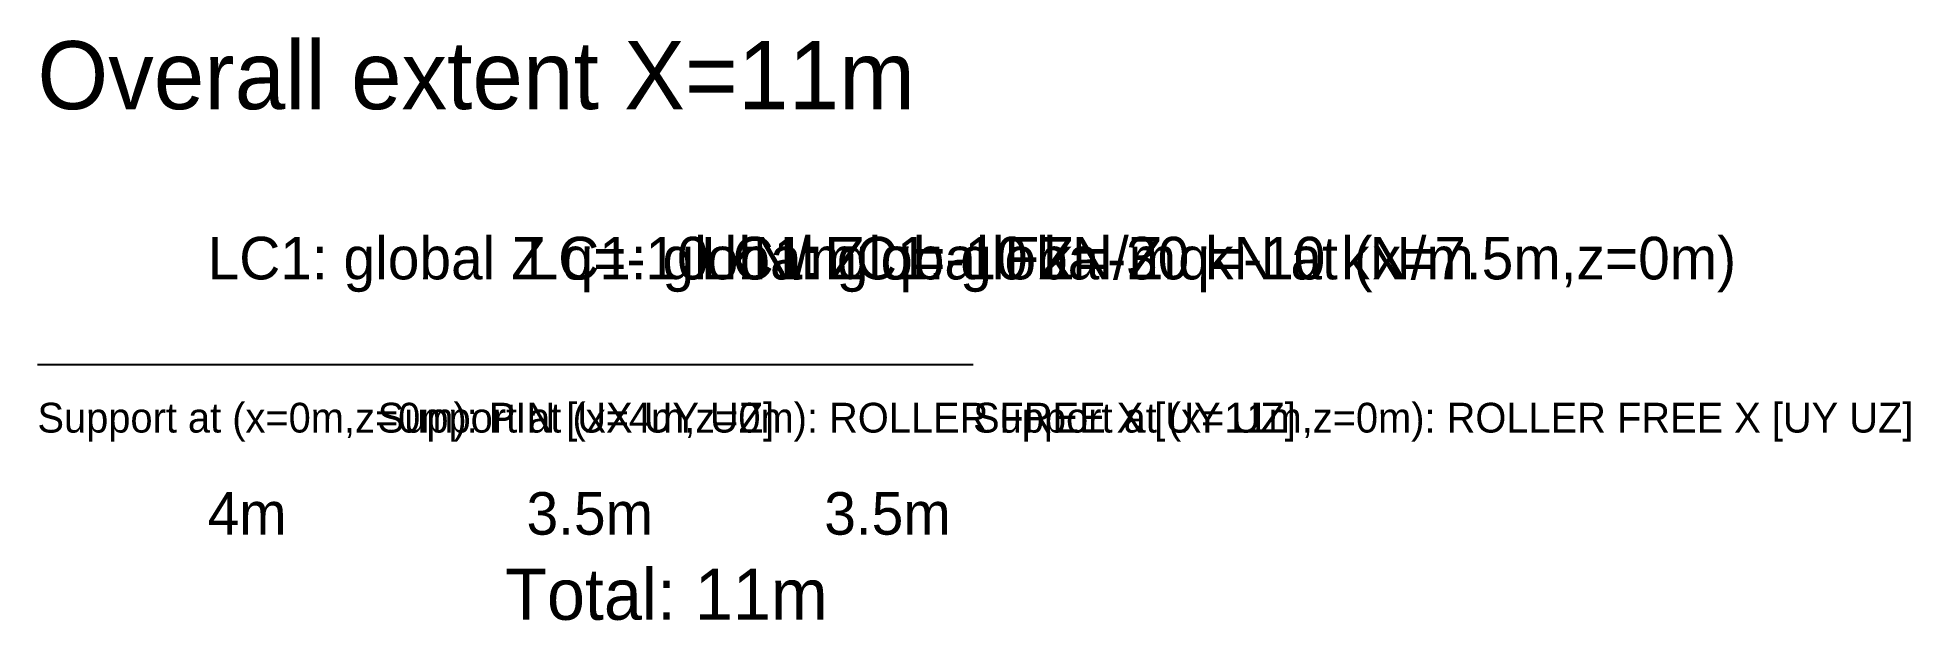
# Model space of a CAD drawing. Header units: metres. Extents: x 0 to 22, y -3 to 3.8.
import ezdxf

# ---------------------------------------------------------------- set-up
doc = ezdxf.new("R2010")
doc.units = ezdxf.units.M
for name, color, linetype in [('DIM', 5, 'CONTINUOUS'), ('LOAD', 1, 'CONTINUOUS'), ('STRUCT', 7, 'CONTINUOUS'), ('SUPPORT', 3, 'CONTINUOUS')]:
    doc.layers.add(name, color=color, linetype=linetype)

msp = doc.modelspace()

# ---------------------------------------------------------------- linework, layer by layer
at = {"layer": 'STRUCT'}
for p, q in [((0, 0), (4, 0)), ((4, 0), (7.5, 0)), ((7.5, 0), (11, 0))]:
    msp.add_line(p, q, dxfattribs=at)

# ---------------------------------------------------------------- texts
at = {"layer": 'DIM'}
for s, height, p in [('4m', 0.5, (2, -2)), ('3.5m', 0.5, (5.75, -2)), ('3.5m', 0.5, (9.25, -2)), ('Total: 11m', 0.6, (5.5, -3))]:
    msp.add_text(s, height=height, dxfattribs=at).set_placement(p)
at = {"layer": 'LOAD'}
for s, p in [('LC1: global Z q=-10 kN/m', (2, 1)), ('LC1: global Z q=-10 kN/m', (5.75, 1)), ('LC1: global FZ=-30 kN at (x=7.5m,z=0m)', (7.8, 1)), ('LC1: global Z q=-10 kN/m', (9.25, 1))]:
    msp.add_text(s, height=0.5, dxfattribs=at).set_placement(p)
at = {"layer": 'SUPPORT'}
for s, p in [('Support at (x=0m,z=0m): PIN [UX UY UZ]', (0, -0.8)), ('Support at (x=4m,z=0m): ROLLER FREE X [UY UZ]', (4, -0.8)), ('Support at (x=11m,z=0m): ROLLER FREE X [UY UZ]', (11, -0.8))]:
    msp.add_text(s, height=0.35, dxfattribs=at).set_placement(p)
at = {"layer": 'TEXT'}
msp.add_text('Overall extent X=11m', height=0.8, dxfattribs=at).set_placement((0, 3))

doc.saveas('drawing.dxf')
